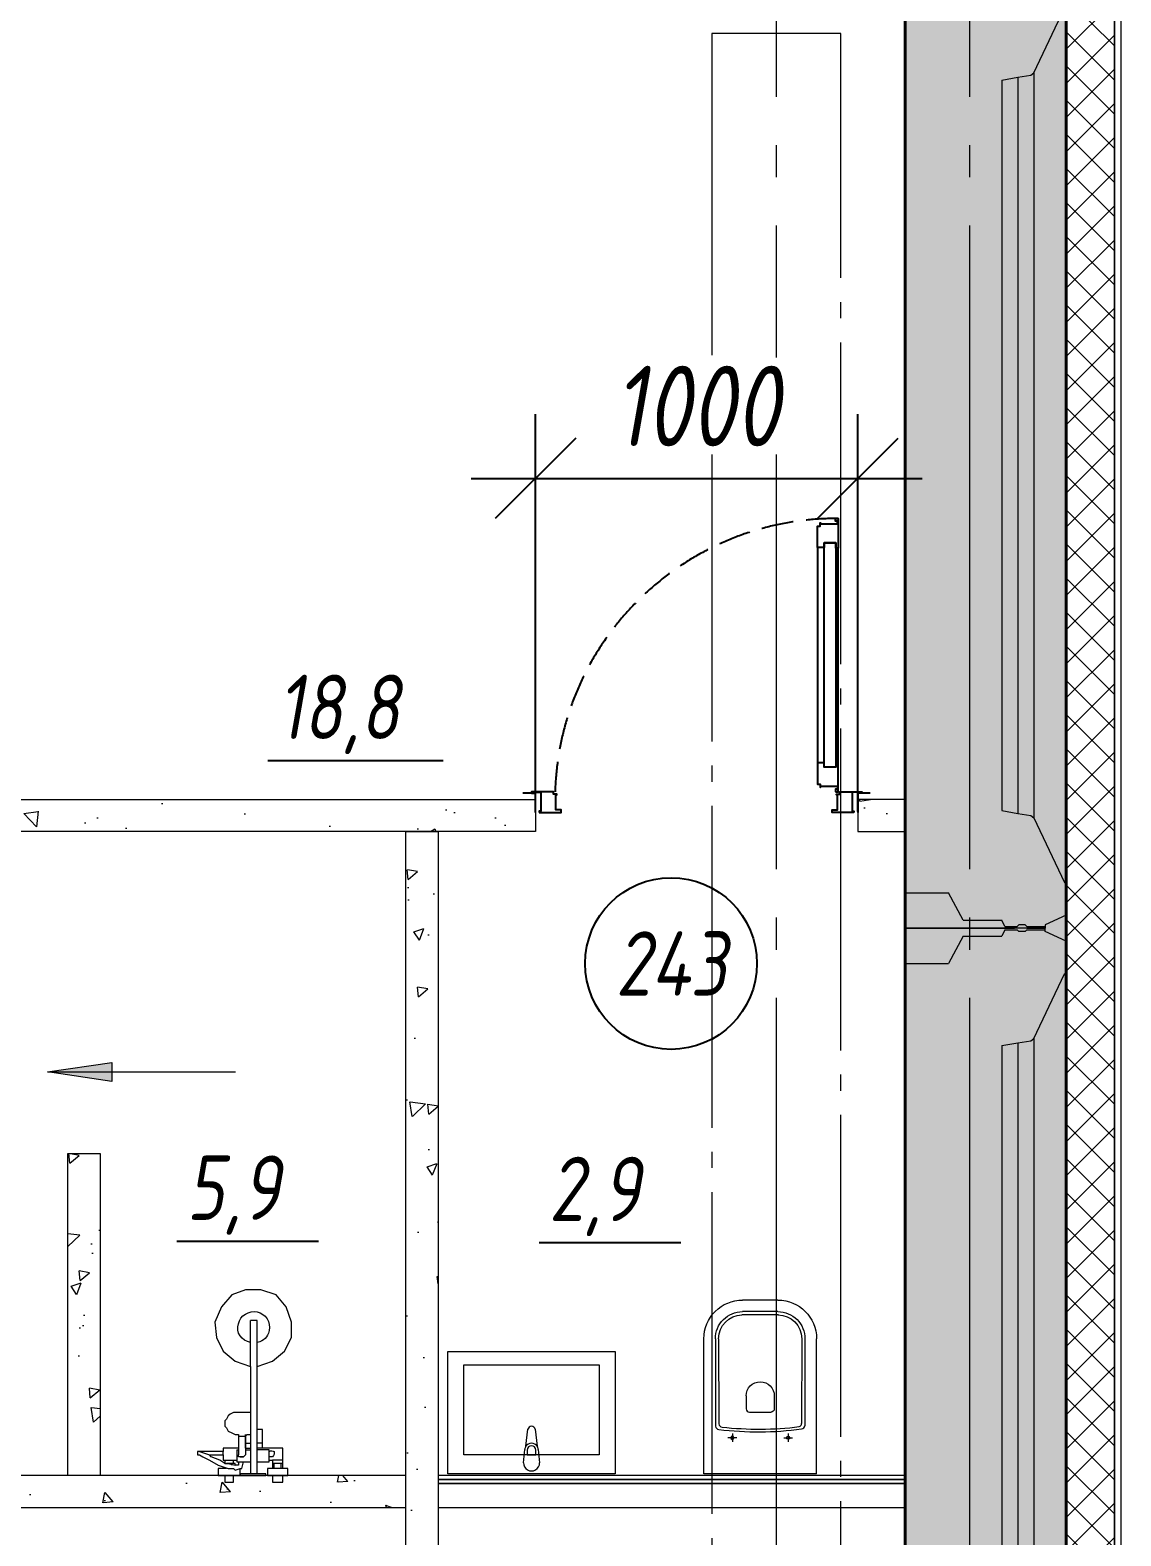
# Model space of a CAD drawing. Header units: millimetres. Extents: x -85420 to 1195317, y -69347 to 470418.
# Drawn here: x 487629 to 491016, y 65888 to 70566 of the extents above; entities that cross this region are included whole.
import ezdxf
from ezdxf.enums import TextEntityAlignment as Align

# ---------------------------------------------------------------- set-up
doc = ezdxf.new("R2010")
doc.units = ezdxf.units.MM
for name, pattern in [('GOST2.303 6', [12, 8, -1.5, 1, -1.5]), ('ГОСТ 2.303 4', [7, 5, -2, 0]), ('ГОСТ 2.303 5', [24, 20, -1.5, 1, -1.5]), ('ГОСТ 2.303 6', [12, 8, -1.5, 1, -1.5]), ('осевая', [50.800000000000004, 31.75, -6.35, 6.35, -6.35])]:
    doc.linetypes.add(name, pattern=pattern)
for name, color, linetype, lineweight in [('!М_Перегородки_пеноблок', 7, 'Continuous', 20), ('!ФС_Ригели_балки', 251, 'ГОСТ 2.303 6', 15), ('+АР_Осевые линии', 252, 'GOST2.303 6', 9), ('+АР_Сантехника', 130, 'Continuous', 9), ('АР_Трап', 252, 'Continuous', 0), ('АР_штриховка несущих стен', 250, 'Continuous', 0), ('СПДС_+АР_Стены', 250, 'Continuous', 20), ('СПДС_РАЗМЕРЫ', 252, 'Continuous', 0), ('стены', 7, 'Continuous', 40), ('ТОНКАЯ', 253, 'Continuous', 0), ('ЭКСПЛИКАЦИЯ', 7, 'Continuous', 5)]:
    doc.layers.add(name, color=color, linetype=linetype, lineweight=lineweight)
doc.layers.add('ОСИ', color=7, linetype='осевая', lineweight=13, true_color=0x999999)
doc.styles.add('ГОСТ 2.304', font='CS_Gost2304.shx', dxfattribs={"oblique": 10})
doc.linetypes.add('Ground1', pattern='A,12,[130,ltypeshp.shx,S=3,R=-150,X=0,Y=-2.598],3,[130,ltypeshp.shx,S=3,R=-150,X=0,Y=-2.598],3,[130,ltypeshp.shx,S=3,R=-150,X=0,Y=-2.598],0', length=18)
doc.dimstyles.new('СПДС', dxfattribs={"dimscale": 100, "dimtxt": 2.5, "dimasz": 2.5, "dimexe": 2, "dimexo": 0.625, "dimgap": 1, "dimtad": 1, "dimdec": 0, "dimrnd": 5, "dimtxsty": 'ГОСТ 2.304', "dimblk": 'OBLIQUE', "dimblk1": 'OBLIQUE', "dimblk2": 'OBLIQUE', "dimcen": 2.5, "dimdle": 2, "dimadec": 0, "dimazin": 2, "dimtfac": 0.75, "dimtdec": 4, "dimtmove": 1, "dimatfit": 3, "dimfxl": 1, "dimtfill": 1, "dimtolj": 1, "dimarcsym": 1})
pattern_1 = [(49.99999999999999, (1.00000000000006, 5.946736380903647e-14), (364.369337992008, -31.87817107780618), [38.1, -419.1]), (355, (1.00000000000006, 5.946736380903647e-14), (-70.48684284993867, 382.1136904780703), [30.48, -335.28116834]), (100.4514446999999, (31.36401400000006, -2.656506999999941), (293.8824941807065, 350.2355038243902), [32.38001759999999, -356.1804891999999]), (46.18419999999995, (1.000000000000062, 101.6000000000001), (542.1580817842598, -84.08465586545431), [57.14999999999998, -628.6499999999997]), (96.63555760999995, (46.17980000000006, 94.59300000000007), (474.8082681030061, 494.852249195443), [48.57004627999999, -534.2712163199999]), (351.18415117, (1.000000000000062, 101.6000000000001), (474.8082681299541, 494.8522491710652), [45.71993414, -502.91946384]), (20.99999999999998, (51.80000000000005, 76.20000000000007), (303.228782538265, -204.5303963741752), [38.09999999999999, -419.1]), (326, (51.80000000000005, 76.20000000000007), (123.6040566952942, 368.3759322446385), [30.47999999999999, -335.2799999999999]), (71.45144499999996, (77.06906520000005, 59.15580020000006), (426.8328385574323, 163.8455377718105), [32.38001759999998, -356.1798751999998]), (37.49999999999999, (1.00000000000006, 5.946736380903647e-14), (6.177206501183637, 169.1100777463062), [0, -331.216, 0, -340.36, 0, -336.55]), (7.499999999999953, (1.00000000000006, 5.946736380903647e-14), (133.6393250206115, 200.361149636239), [0, -194.056, 0, -323.5959999999999, 0, -128.27]), (327.5, (-112.2839999999999, 6.205984038363095e-14), (271.1811903337428, -11.45748798534689), [0, -127, 0, -396.24, 0, -525.7799999999999]), (317.5, (-163.0839999999999, 6.322238593277649e-14), (296.2583627720361, 50.85298206666605), [0, -165.1, 0, -263.1439999999999, 0, -373.3799999999999])]

# ---------------------------------------------------------------- blocks, each defined once
blk = doc.blocks.new('_Oblique')
at = {"color": 0, "linetype": 'ByBlock', "lineweight": -2}
blk.add_line((-0.5, -0.5), (0.5, 0.5), dxfattribs=at)
blk = doc.blocks.new('*D293')
at = {"layer": 'Defpoints', "color": 0, "ltscale": 100, "transparency": 16777216}
for p in [(490199.4550276359, 69173.61661798274), (489198.4275489638, 68076.18820677488), (490199.4550276359, 68076.18820677488)]:
    blk.add_point(p, dxfattribs=at)
at = {"layer": 'СПДС_РАЗМЕРЫ', "color": 0, "lineweight": -2, "ltscale": 100, "transparency": 16777216}
for p, q in [((489198.4275489638, 68138.68820677488), (489198.4275489638, 69373.61661798274)), ((490199.4550276359, 68138.68820677488), (490199.4550276359, 69373.61661798274)), ((488998.4275489638, 69173.61661798274), (490399.4550276359, 69173.61661798274))]:
    blk.add_line(p, q, dxfattribs=at)
at = {"layer": 'СПДС_РАЗМЕРЫ', "color": 0, "lineweight": -2, "ltscale": 100, "transparency": 16777216, "xscale": 250, "yscale": 250, "zscale": 250, "rotation": 180}
blk.add_blockref('_Oblique', (489198.4275489638, 69173.61661798274), dxfattribs=at)
at = {"layer": 'СПДС_РАЗМЕРЫ', "color": 0, "lineweight": -2, "ltscale": 100, "transparency": 16777216, "xscale": 250, "yscale": 250, "zscale": 250}
blk.add_blockref('_Oblique', (490199.4550276359, 69173.61661798274), dxfattribs=at)
at = {"layer": 'СПДС_РАЗМЕРЫ', "color": 0, "ltscale": 100, "transparency": 16777216, "insert": (489698.9412882999, 69398.61661804524), "char_height": 250, "attachment_point": 5, "style": 'ГОСТ 2.304', "bg_fill": 3, "box_fill_scale": 1.1, "bg_fill_color": 256, "bg_fill_true_color": 13158600, "bg_fill_transparency": 0}
blk.add_mtext('\\A1;1000', dxfattribs=at)
blk = doc.blocks.new('*U276')
h = blk.add_hatch(color=256)
h.dxf.hatch_style = 1
h.paths.add_polyline_path([(-29.51197054858016, -384.1461214440787), (29.5119705484248, -384.1461214440787), (-1.073059016791248e-13, -584.1461214440787)])
blk.add_line((-1.073059016791248e-13, -584.1461214440787), (0, 0))
blk.add_lwpolyline([(29.5119705484248, -384.1461214440787), (-29.51197054858016, -384.1461214440787), (-1.073059016791248e-13, -584.1461214440787), (29.5119705484248, -384.1461214440787)])
blk = doc.blocks.new('*U116')
at = {"lineweight": 15}
h = blk.add_hatch(dxfattribs=at)
h.set_pattern_fill('AR-CONC', color=256, scale=2, angle=90)
h.set_pattern_definition([(140, (5.641316873592405e-14, 1.00000000000006), (31.87817107780502, 364.369337992008), [38.1, -419.1]), (85, (5.641316873592405e-14, 1.00000000000006), (-382.1136904780703, -70.48684284993975), [30.48, -335.28116834]), (190.4514446999999, (2.65650699999996, 31.36401400000006), (-350.2355038243916, 293.8824941807051), [32.3800175999999, -356.1804891999992]), (136.1842, (-101.5999999999999, 0.9999999999997469), (84.08465586545252, 542.1580817842598), [57.14999999999989, -628.6499999999983]), (186.6355576099999, (-94.59299999999998, 46.17979999999971), (-494.8522491954444, 474.8082681030047), [48.57004627999999, -534.2712163199999]), (81.18415116999998, (-101.5999999999999, 0.9999999999997469), (-494.8522491710667, 474.8082681299527), [45.71993414, -502.91946384]), (111, (-76.19999999999997, 51.79999999999987), (204.5303963741745, 303.2287825382651), [38.09999999999999, -419.0999999999999]), (55.99999999999998, (-76.19999999999997, 51.79999999999987), (-368.3759322446385, 123.6040566952931), [30.47999999999999, -335.2799999999999]), (161.451445, (-59.15580020000012, 77.0690651999997), (-163.8455377718119, 426.8328385574323), [32.38001759999989, -356.1798751999991]), (127.5, (5.641316873592405e-14, 1.00000000000006), (-169.1100777463062, 6.177206501183119), [0, -331.2159999999993, 0, -340.3599999999993, 0, -336.5499999999993]), (97.49999999999994, (5.641316873592405e-14, 1.00000000000006), (-200.3611496362397, 133.6393250206108), [0, -194.056, 0, -323.5959999999999, 0, -128.27]), (57.49999999999999, (4.049970799729874e-13, -112.2839999999999), (11.45748798534604, 271.1811903337428), [0, -127, 0, -396.24, 0, -525.7799999999999]), (47.5, (5.613127352362444e-13, -163.0839999999999), (-50.85298206666695, 296.2583627720361), [0, -165.0999999999996, 0, -263.1439999999993, 0, -373.3799999999993])])
edge = h.paths.add_edge_path()
edge.add_line((-2.832123424667543e-12, 1000), (-100.0000000000029, 1000))
edge.add_line((7.573064690121713e-29, 5.950795411990839e-14), (-2.832150468187401e-12, 1000))
edge.add_line((-100, -2.237247982547992e-13), (-1.4210854715202e-14, 5.949024856394082e-14))
edge.add_line((-100.0000000000029, 1000), (-100, -2.273736754432321e-13))
at = {"linetype": 'ByBlock', "ltscale": 100, "transparency": 33554687}
blk.add_lwpolyline([(7.573064690121727e-29, 5.949024856394088e-14), (-2.832150468187402e-12, 1000), (-100.0000000000029, 1000), (-100, -2.237247982547992e-13)], close=True, dxfattribs=at)
blk = doc.blocks.new('*U102')
at = {"lineweight": 15}
h = blk.add_hatch(dxfattribs=at)
h.set_pattern_fill('AR-CONC', color=256, scale=2, angle=90)
h.set_pattern_definition([(140, (5.910739169404823e-14, 1.00000000000006), (31.87817107780603, 364.369337992008), [38.1, -419.1]), (85, (5.910739169404823e-14, 1.00000000000006), (-382.1136904780703, -70.48684284993881), [30.48, -335.28116834]), (190.4514446999999, (2.656507000000047, 31.36401400000006), (-350.2355038243904, 293.8824941807064), [32.38001759999998, -356.1804891999998]), (136.1842, (-101.5999999999999, 1.00000000000002), (84.08465586545408, 542.1580817842598), [57.14999999999997, -628.6499999999995]), (186.6355576099999, (-94.59299999999998, 46.17980000000002), (-494.8522491954432, 474.8082681030059), [48.57004627999999, -534.2712163199999]), (81.18415116999998, (-101.5999999999999, 1.00000000000002), (-494.8522491710654, 474.8082681299539), [45.71993414, -502.91946384]), (111, (-76.19999999999997, 51.80000000000003), (204.5303963741751, 303.2287825382651), [38.09999999999999, -419.0999999999999]), (55.99999999999998, (-76.19999999999997, 51.80000000000003), (-368.3759322446385, 123.604056695294), [30.47999999999999, -335.2799999999999]), (161.451445, (-59.15580019999997, 77.06906520000001), (-163.8455377718106, 426.8328385574323), [32.38001759999997, -356.1798751999997]), (127.5, (5.910739169404823e-14, 1.00000000000006), (-169.1100777463062, 6.177206501183568), [0, -331.2159999999999, 0, -340.3599999999999, 0, -336.5499999999999]), (97.49999999999994, (5.910739169404823e-14, 1.00000000000006), (-200.3611496362391, 133.6393250206114), [0, -194.056, 0, -323.5959999999999, 0, -128.27]), (57.49999999999999, (1.024789493429723e-13, -112.2839999999999), (11.45748798534678, 271.1811903337428), [0, -127, 0, -396.24, 0, -525.7799999999999]), (47.5, (1.219280783335212e-13, -163.0839999999999), (-50.85298206666617, 296.2583627720361), [0, -165.0999999999999, 0, -263.1439999999999, 0, -373.3799999999999])])
edge = h.paths.add_edge_path()
edge.add_line((7.587855832094607e-29, 5.906386491005833e-14), (-3.172332578963778e-13, 2299.999889441649))
edge.add_line((-100, 4.569749755761847e-14), (-1.4210854715202e-14, 5.949024856394088e-14))
edge.add_line((-100.0000000000003, 2299.999889441649), (-100, 4.547473508864641e-13))
edge.add_line((-3.172462292866385e-13, 2299.999889441649), (-100.0000000000003, 2299.999889441649))
at = {"linetype": 'ByBlock', "ltscale": 100, "transparency": 33554687}
blk.add_lwpolyline([(7.573064690121714e-29, 5.949024856394088e-14), (-3.172332578963778e-13, 2299.999889441649), (-100.0000000000003, 2299.999889441649), (-100, 4.569749755761847e-14)], close=True, dxfattribs=at)
blk = doc.blocks.new('*U284')
at = {"lineweight": 15}
h = blk.add_hatch(dxfattribs=at)
h.set_pattern_fill('AR-CONC', color=256, scale=2, angle=180.0000000000001)
h.set_pattern_definition([(230.0000000000001, (-0.9999999999999405, 5.403191042170605e-14), (-364.369337992008, 31.87817107780416), [38.09999999999999, -419.0999999999999]), (175.0000000000001, (-0.9999999999999405, 5.403191042170605e-14), (70.48684284994067, -382.1136904780699), [30.47999999999996, -335.2811683399994]), (280.4514447, (-31.36401399999994, 2.656506999999886), (-293.8824941807046, -350.2355038243922), [32.38001759999989, -356.1804891999991]), (226.1842000000001, (-0.9999999999993863, -101.5999999999999), (-542.1580817842598, 84.08465586545123), [57.14999999999998, -628.6499999999996]), (276.6355576100001, (-46.17979999999936, -94.59300000000013), (-474.8082681030034, -494.8522491954457), [48.57004627999996, -534.2712163199993]), (171.1841511700001, (-0.9999999999993863, -101.5999999999999), (-474.8082681299514, -494.8522491710679), [45.71993413999995, -502.9194638399996]), (201.0000000000001, (-51.79999999999956, -76.20000000000013), (-303.2287825382657, 204.5303963741737), [38.09999999999998, -419.0999999999999]), (146.0000000000001, (-51.79999999999956, -76.20000000000013), (-123.6040566952922, -368.3759322446389), [30.47999999999999, -335.2799999999999]), (251.4514450000001, (-77.06906519999953, -59.15580020000031), (-426.8328385574316, -163.845537771813), [32.38001759999994, -356.1798751999995]), (217.5000000000001, (-0.9999999999999405, 5.403191042170605e-14), (-6.177206501182714, -169.1100777463062), [0, -331.216, 0, -340.36, 0, -336.55]), (187.5000000000001, (-0.9999999999999405, 5.403191042170605e-14), (-133.6393250206103, -200.36114963624), [0, -194.0559999999999, 0, -323.5959999999999, 0, -128.27]), (147.5000000000001, (112.284, 6.723742885266381e-13), (-271.1811903337428, 11.4574879853454), [0, -127, 0, -396.24, 0, -525.7799999999999]), (137.5000000000001, (163.0840000000001, 9.496578661521688e-13), (-296.2583627720358, -50.85298206666768), [0, -165.0999999999996, 0, -263.1439999999992, 0, -373.3799999999992])])
edge = h.paths.add_edge_path()
edge.add_line((-1969.999999999996, -1.027039564505117e-11), (-1969.999999999996, -100.0000000000102))
edge.add_line((5.950795411990839e-14, -2.524354896707238e-29), (-1969.999999999996, -1.027041530133858e-11))
edge.add_line((5.808311268044785e-13, -100), (5.949024856394087e-14, 0))
edge.add_line((-1969.999999999996, -100.0000000000102), (6.821210263296962e-13, -100))
at = {"linetype": 'ByBlock', "ltscale": 100, "transparency": 33554687}
blk.add_lwpolyline([(5.949024856394086e-14, -2.524354896707229e-29), (-1969.999999999996, -1.027041530133858e-11), (-1969.999999999996, -100.0000000000102), (5.808311268044785e-13, -100)], close=True, dxfattribs=at)
blk = doc.blocks.new('*U115')
at = {"lineweight": 15}
h = blk.add_hatch(dxfattribs=at)
h.set_pattern_fill('AR-CONC', color=256, scale=2, angle=360)
h.set_pattern_definition(pattern_1)
h.paths.add_polyline_path([(146.9175640430767, 5.610789610699385e-14), (146.9175640430767, -99.99999999999994), (5.720177307349697e-14, -99.99999999999994), (5.950795411990839e-14, 5.94902485639409e-14)])
at = {"linetype": 'ByBlock', "ltscale": 100, "transparency": 33554687}
blk.add_lwpolyline([(5.94902485639409e-14, 5.94902485639409e-14), (146.9175640430767, 5.612807611965802e-14), (146.9175640430767, -99.99999999999994), (5.720177307349697e-14, -99.99999999999994)], close=True, dxfattribs=at)
blk = doc.blocks.new('*U114')
at = {"lineweight": 15}
h = blk.add_hatch(dxfattribs=at)
h.set_pattern_fill('AR-CONC', color=256, scale=2, angle=360)
h.set_pattern_definition(pattern_1)
h.paths.add_polyline_path([(5.720177307349697e-14, -99.99999999999994), (5.995204332975845e-14, 5.94902485639409e-14), (3050.02184642764, -1.029731855339833e-14), (3050.02184642764, -100)])
at = {"linetype": 'ByBlock', "ltscale": 100, "transparency": 33554687}
blk.add_lwpolyline([(5.94902485639409e-14, 5.94902485639409e-14), (3050.02184642764, -1.030875384474092e-14), (3050.02184642764, -100), (5.720177307349697e-14, -99.99999999999994)], close=True, dxfattribs=at)
blk = doc.blocks.new('Из_буфера27431')
at = {"linetype": 'Continuous', "lineweight": 5}
for p, q in [((-138.5230999123305, 11.10000000003492), (-85.589361873921, 17.72976797921001)), ((-138.5230999123305, 11.10000000003492), (-85.589361873921, 17.72976797918091)), ((-76.07591019070242, 21.00000000005821), (-34.12309991230723, 25.00000000001455)), ((-76.07591019070242, 21.00000000005821), (-34.12309991230723, 25)), ((-59.0335087798303, 13.59999999997672), (-73.9041058504954, 13.59999999997672)), ((-59.0335087798303, 13.59999999997672), (-73.9041058504954, 13.59999999997672)), ((-59.0335087798303, -13.60000000000582), (-59.0335087798303, 13.59999999997672)), ((-59.0335087798303, -13.60000000003492), (-59.0335087798303, 13.59999999997672)), ((-85.58936187368818, -17.72976797925367), (-138.5230999123305, -11.10000000000582)), ((-85.58936187368818, -17.72976797923911), (-138.5230999123305, -11.10000000003492)), ((-34.12309991230723, -25), (-76.07591019070242, -20.9999999999709)), ((-34.12309991230723, -25), (-76.07591019070242, -21)), ((-73.9041058504954, -13.60000000000582), (-59.0335087798303, -13.60000000000582)), ((-73.9041058504954, -13.60000000003492), (-59.0335087798303, -13.60000000003492))]:
    blk.add_line(p, q, dxfattribs=at)
for points in [[(0, -259.9999999999854), (-380, -259.9999999999854), (-380, 259.9999999999854), (0, 259.9999999999854)], [(-59.0335087798303, -210.0000000000291), (-339.1230999121908, -210.0000000000291), (-339.1230999121908, 209.9999999999854), (-59.0335087798303, 209.9999999999854)], [(-59.0335087798303, -210.0000000000582), (-339.1230999121908, -210.0000000000582), (-339.1230999121908, 209.9999999999418), (-59.0335087798303, 209.9999999999418)]]:
    blk.add_lwpolyline(points, close=True, dxfattribs=at)
for centre, radius, start, end in [((-137.132863225881, -1.455191522836685e-11), 11.186722399462, 97.13892477676367, 262.8610752232363), ((-137.132863225881, -4.365574568510056e-11), 11.18672239946198, 97.13892477676367, 262.8610752232363), ((-74.17599175521173, -2.91038304567337e-11), 21.08576984747249, 122.7710253813689, 237.2289746186311), ((-74.17599175521173, -4.365574568510056e-11), 21.08576984748832, 122.7710253813688, 237.2289746186311), ((-73.9041058504954, -1.455191522836685e-11), 13.60000000005357, 90, 270), ((-73.9041058504954, -4.365574568510056e-11), 13.60000000005357, 90, 270), ((-74.1759917549789, -7.275957614183426e-11), 21.08576984763396, 95.16960715544765, 122.7710253813688), ((-74.1759917549789, -1.455191522836685e-10), 21.0857698476649, 95.1696071554477, 122.7710253813688), ((-34.12309991230723, -1.455191522836685e-11), 25.00000000003411, 270, 90), ((-34.12309991230723, -4.365574568510056e-11), 25.00000000003411, 270, 90), ((-74.1759917549789, -1.455191522836685e-11), 21.08576984758897, 237.2289746186311, 264.8303928445524), ((-74.1759917549789, 0), 21.08576984765098, 237.2289746186311, 264.8303928445524)]:
    blk.add_arc(centre, radius, start, end, dxfattribs=at)
blk = doc.blocks.new('унитаз поликлиники')
for p, q in [((0, 175.0000000000002), (0, -175.0000000000002)), ((0, 175), (420, 175)), ((112.3925950961525, 73.10633269583923), (112.3925950961525, 100.1998648888257)), ((420, 138.7140846226539), (149.5783947814593, 138.7140846226539)), ((420, 129), (156.7708916987863, 128.6947987100866)), ((125.6120020395715, 86.65309879256529), (99.54435587919897, 86.65309879256529)), ((493.9712139845033, 57.06385601698344), (493.9712139845033, -57.06385601697843)), ((503.999999999694, 55.00022672359819), (504, -54.99999999976626)), ((540, 55), (540, -55)), ((191.9062512759224, -33.70112225765479), (191.9062512759224, 33.70086718935636)), ((242.4404502270149, 43.73651019929093), (201.8725803082448, 43.73651019929093)), ((242.4404502270149, -43.73676526706549), (201.8725803082448, -43.73676526706549)), ((125.5166089892259, -86.5183978031564), (99.44897864899713, -86.48967862475547)), ((112.3121347758092, -72.95707587784273), (112.282285361212, -100.0505916278053)), ((420, -139), (147.8638372268865, -138.7268586217251)), ((420, -129), (155.1814843298739, -128.6950537779776)), ((0, -175), (420, -175))]:
    blk.add_line(p, q)
for centre, radius, start, end in [((420, 55), 120, 0, 90), ((420.4860874894543, 55.20134403063184), 83.51415522076329, 359.861865640253, 90.33348740461295), ((420, 55), 74, 0, 90), ((242.4404502270149, -0.0001275341201107949), 43.73663773336648, 270, 90), ((420, -55), 120, 270, 0), ((420, -55), 84, 270, 0), ((420.0000000000005, -55.00000000000023), 73.99999999999977, 270, 358.4018165566912)]:
    blk.add_arc(centre, radius, start, end)
at = {"extrusion": (0, 0, -1)}
for centre, major_axis, ratio, start_param, end_param in [((1158.06257319661, -0.0001275341201107949), (-731.0106498963555, -726.449596775183), 0.9937751111245587, 0.6598491803284507, 0.910919136193018), ((984.1422315649793, -0.0001275341201107949), (-23.40018430090171, -941.4133244262395), 0.8972800535149483, 1.42225774313891, 1.677846830341707), ((149.5158196882217, 127.3348454206425), (-5.639474792591372, -10.54905920003566), 0.8213730805515044, 1.269211342410273, 2.570669150556824), ((154.4364780247083, 119.7958318011661), (-5.610534641830925, -7.716306582968154), 0.7980925127033731, 1.232924341648666, 2.686722882739946), ((112.3925950961525, 86.7676048639405), (3.546847614444126, 3.546847614444128), 0.9999999999995854, 5.504024733397926, 11.78721004057751), ((201.9351554014825, -33.4519114207651), (4.122340877798591, -9.490584745542167), 0.9647969637839732, 0.4292600198093375, 1.943413251271767), ((147.9264123201242, -127.4729975277733), (5.417041441869642, -10.44430136326478), 0.8364427514803542, 0.5611398427268642, 1.877576555759112), ((155.244059423228, -117.4864474327478), (5.303740529548787, -10.40618587121702), 0.8429843284803838, 0.5499024529424461, 1.881899719380306)]:
    blk.add_ellipse(centre, major_axis=major_axis, ratio=ratio, start_param=start_param, end_param=end_param, dxfattribs=at)
for centre, major_axis, ratio, start_param, end_param in [((201.9351554014825, 33.45165635299054), (4.122340877798588, 9.490584745542174), 0.9647969637839732, 0.4292600198093375, 1.943413251271767), ((112.2970839152217, -86.61833975484478), (3.542937838331404, -3.550753085458856), 0.9999999999995854, 5.504024733397926, 11.78721004057751)]:
    blk.add_ellipse(centre, major_axis=major_axis, ratio=ratio, start_param=start_param, end_param=end_param)
blk = doc.blocks.new('Из_буфера15266')
at = {"lineweight": 0, "ltscale": 100, "transparency": 33554687}
for points in [[(-13.22862837044522, -338.6636522086337), (-60.85169050516561, -354.5380062535405), (-97.89723290363327, -386.2867143424228), (-119.0630382965319, -428.6237080898136), (-119.0630382965319, -476.2467702236027), (-103.1886842516251, -523.8752153189853), (-71.43459320114926, -560.9153747567907), (-23.81153106642887, -576.7897288007662), (23.81153106642887, -576.7897288007662), (66.14852481381968, -560.9153747567907), (97.89723290270194, -523.8752153189853), (119.0630382965319, -476.2467702236027), (113.7715869485401, -428.6237080898136), (92.60578155471012, -386.2867143424228), (55.56562211783603, -354.5380062535405), (7.937177021522075, -338.6636522086337), (7.937177021522075, -195.789082845673), (23.81153106642887, -195.789082845673), (34.39443376241252, -195.789082845673), (50.26878780825064, -195.789082845673), (60.85707346582785, -195.789082845673), (71.4399761618115, -190.4976314976811), (76.73142750980332, -185.2061801496893), (82.02287885872647, -174.6232774537057), (87.3143302067183, -169.3318261047825), (87.3143302067183, -158.7489234078676), (87.3143302067183, -153.4574720598757), (82.02287885872647, -148.1660207118839), (82.02287885872647, -148.1660207118839), (76.73142750980332, -137.5831180149689), (76.73142750980332, -137.5831180149689), (66.14852481381968, -132.2916666669771), (55.56562211783603, -127.0002153189853), (50.26878780825064, -127.0002153189853), (44.97733646025881, -127.0002153189853), (44.97733646025881, -105.834409927018), (44.97733646025881, -84.66322157159448), (92.60578155471012, -84.66322157159448), (92.60578155471012, -74.08031887561083), (166.6861004293896, -74.08031887561083), (171.9775517773814, -74.08031887561083), (171.9775517773814, -68.78886752668768), (171.9775517773814, -63.49741617869586), (166.6861004293896, -63.49741617869586), (156.103197733406, -58.20596483070403), (134.9373923405074, -47.62306213472039), (108.4801355996169, -31.74870808981359), (92.60578155471012, -26.45725674182177), (92.60578155471012, -21.16580539289862), (108.4801355996169, -21.16580539289862), (108.4801355996169, 0), (39.68588511133566, 0), (39.68588511133566, -21.16580539289862), (39.68588511133566, -21.16580539289862), (39.68588511133566, -21.16580539289862), (34.39443376241252, -21.16580539289862), (34.39443376241252, -21.16580539289862), (29.10298241442069, -42.33161078672856), (7.937177021522075, -42.33161078672856), (7.937177021522075, -5.291451348923147), (39.68588511133566, -5.291451348923147), (39.68588511133566, 0), (-39.68588511133566, 0), (-39.68588511133566, -5.291451348923147), (-13.22862837044522, -5.291451348923147), (-13.22862837044522, -42.33161078672856), (-50.26878780825064, -42.33161078672856), (-50.26878780825064, -47.62306213472039), (-60.85169050516561, -47.62306213472039), (-60.85169050516561, -37.04015943873674), (-60.85169050516561, -37.04015943873674), (-60.85169050516561, -21.16580539289862), (-44.97733646025881, -21.16580539289862), (-44.97733646025881, 0), (-108.4801355996169, 0), (-108.4801355996169, -21.16580539289862), (-92.60578155471012, -21.16580539289862), (-92.60578155471012, -37.04015943873674), (-92.60578155471012, -37.04015943873674), (-92.60578155471012, -47.62306213472039), (-92.60578155471012, -47.62306213472039), (-92.60578155471012, -84.66322157159448), (-29.10298241535202, -84.66322157159448)], [(-92.60578155471012, -21.16580539289862), (-60.85707346675918, -21.16580539289862)], [(-92.60578155471012, -37.04015943873674), (-60.85707346675918, -37.04015943873674)], [(-87.3143302067183, -21.16580539289862), (-87.3143302067183, -37.04015943873674)], [(-66.148524814751, -21.16580539289862), (-66.148524814751, -37.04015943873674)], [(-13.22862837044522, -5.291451348923147), (7.937177021522075, -5.291451348923147)], [(-13.22862837044522, -42.33161078672856), (-13.22862837044522, -142.8745693638921)], [(7.931794060859829, -195.789082845673), (7.931794060859829, -42.33161078672856)], [(44.97733646025881, -42.33161078672856), (29.10298241442069, -42.33161078672856)], [(55.56023915624246, -15.8743540449068), (39.68588511133566, -21.16580539289862)], [(55.56023915624246, -15.8743540449068), (55.56023915624246, -15.8743540449068)], [(60.85169050423428, -21.16580539289862), (55.56023915624246, -15.8743540449068)], [(55.56023915624246, -31.74870808981359), (55.56023915624246, -31.74870808981359)], [(76.72604454914108, -37.04015943873674), (55.56023915624246, -31.74870808981359)], [(92.60039859311655, -26.45725674182177), (76.72604454914108, -21.16580539289862), (60.85169050423428, -21.16580539289862)], [(60.85169050423428, -37.04015943873674), (66.14314185222611, -37.04015943873674), (82.0174958971329, -37.04015943873674), (82.0174958971329, -37.04015943873674)], [(66.14314185222611, -31.74870808981359), (66.14314185222611, -37.04015943873674)], [(87.30894724512473, -37.04015943873674), (76.72604454914108, -37.04015943873674)], [(82.0174958971329, -21.16580539289862), (92.60039859311655, -21.16580539289862)], [(-92.60578155471012, -47.62306213472039), (-60.85707346675918, -47.62306213472039)], [(-50.2741707698442, -47.62306213472039), (-50.2741707698442, -79.37177022360265)], [(-50.2741707698442, -79.37177022360265), (-13.23401133203879, -79.37177022360265)], [(-29.10836537694559, -84.66322157159448), (-29.10836537694559, -142.8745693638921), (-23.81691402802244, -142.8745693638921), (-23.81691402802244, -142.8745693638921), (-23.81691402802244, -142.8745693638921), (-18.52546268003061, -142.8745693638921), (-13.23401133203879, -142.8745693638921), (-13.23401133203879, -142.8745693638921), (-13.23401133203879, -338.6636522086337)], [(-29.10836537694559, -84.66322157159448), (-13.23401133203879, -84.66322157159448)], [(23.8061481048353, -79.37177022360265), (7.931794060859829, -79.37177022360265)], [(23.8061481048353, -84.66322157159448), (7.931794060859829, -84.66322157159448)], [(23.8061481048353, -63.49741617869586), (23.8061481048353, -63.49741617869586), (23.8061481048353, -63.49741617869586), (29.09759945282713, -58.20596483070403), (29.09759945282713, -58.20596483070403), (29.09759945282713, -58.20596483070403), (29.09759945282713, -58.20596483070403), (34.38905080081895, -58.20596483070403), (39.68050214881077, -58.20596483070403), (39.68050214881077, -58.20596483070403), (39.68050214881077, -58.20596483070403), (39.68050214881077, -58.20596483070403), (44.97195349773392, -58.20596483070403), (44.97195349773392, -63.49741617869586), (44.97195349773392, -63.49741617869586)], [(23.8061481048353, -105.834409927018), (23.8061481048353, -63.49741617869586)], [(23.8061481048353, -84.66322157159448), (23.8061481048353, -127.0002153189853)], [(34.39443376241252, -58.20596483070403), (29.10298241442069, -58.20596483070403)], [(34.39443376241252, -58.20596483070403), (34.39443376241252, -58.20596483070403)], [(39.68588511133566, -58.20596483070403), (34.39443376241252, -58.20596483070403)], [(39.68588511133566, -58.20596483070403), (39.68588511133566, -58.20596483070403)], [(50.26340484665707, -79.37177022360265), (44.97195349773392, -79.37177022360265)], [(44.97733646025881, -63.49741617869586), (44.97733646025881, -63.49741617869586)], [(44.97733646025881, -84.66322157159448), (44.97733646025881, -63.49741617869586)], [(50.26340484665707, -47.62306213472039), (50.26340484665707, -47.62306213472039)], [(50.26340484665707, -52.91451348271221), (50.26340484665707, -47.62306213472039)], [(50.26340484665707, -79.37177022360265), (50.26340484665707, -47.62306213472039)], [(50.26340484665707, -58.20596483070403), (50.26340484665707, -52.91451348271221)], [(87.30894724512473, -47.62306213472039), (60.85169050423428, -47.62306213472039)], [(92.60039859311655, -63.49741617869586), (92.60039859311655, -74.08031887561083)], [(166.6861004293896, -74.08031887561083), (150.8117463854142, -68.78886752668768), (134.9373923405074, -63.49741617869586)], [(166.6861004293896, -74.08031887561083), (166.6861004293896, -74.08031887561083)], [(-29.10836537694559, -100.5375756165013), (-13.23401133203879, -100.5375756165013)], [(23.8061481048353, -100.5375756165013), (7.931794060859829, -100.5375756165013)], [(13.22862837044522, -127.0002153189853), (7.937177021522075, -127.0002153189853)], [(18.52007971843705, -127.0002153189853), (13.22862837044522, -127.0002153189853)], [(23.8061481048353, -121.7033810093999), (18.51469675684348, -127.0002153189853)], [(23.8061481048353, -127.0002153189853), (23.8061481048353, -105.834409927018)], [(44.97733646025881, -121.7033810093999), (34.39443376241252, -121.7033810093999), (23.81153106642887, -121.7033810093999)], [(44.97733646025881, -127.0002153189853), (44.97733646025881, -121.7087639709935)], [(-13.22862837044522, -338.6636522086337), (-13.22862837044522, -481.5382215725258)], [(7.931794060859829, -338.6636522086337), (7.931794060859829, -481.5382215725258)], [(-13.22862837044522, -481.5382215725258), (7.937177021522075, -481.5382215725258)]]:
    blk.add_lwpolyline(points, dxfattribs=at)
for points in [[(-92.60578155471012, 0), (-60.85707346675918, 0), (-60.85707346675918, 21.17118835356086), (-92.60578155471012, 21.17118835356086)], [(60.85169050423428, 0), (87.30894724512473, 0), (87.30894724512473, 21.17118835356086), (60.85169050423428, 21.17118835356086)], [(39.68588511133566, -21.16580539289862), (39.68588511133566, -21.16580539289862)], [(50.26340484665707, -42.33161078672856), (44.97195349773392, -42.33161078672856), (44.97195349773392, -31.74870808981359), (55.55485619464889, -31.74870808981359), (55.55485619464889, -31.74870808981359), (55.55485619464889, -37.04015943873674), (60.84630754264072, -37.04015943873674), (60.84630754264072, -47.62306213472039), (50.26340484665707, -47.62306213472039)], [(87.30894724512473, -47.62306213472039), (87.30894724512473, -37.04015943873674), (103.1833012891002, -47.62306213472039), (129.640558030922, -58.20596483070403), (134.9320093789138, -63.49741617869586), (92.60039859311655, -63.49741617869586), (92.60039859311655, -47.62306213472039)]]:
    blk.add_lwpolyline(points, close=True, dxfattribs=at)
for points, knots in [([(-50.2741707698442, -74.08031887561083), (-55.56562211783603, -79.37177022360265), (-60.85707346675918, -74.08031887561083), (-66.148524814751, -74.08031887561083), (-66.148524814751, -68.78886752668768), (-66.148524814751, -63.49741617869586), (-60.85707346675918, -58.20596483070403), (-55.56562211783603, -58.20596483070403), (-55.56562211783603, -58.20596483070403), (-50.2741707698442, -58.20596483070403)], [0, 0, 0, 0, 1, 1, 1, 2, 2, 2, 3, 3, 3, 3]), ([(7.931794060859829, -412.7493540449068), (34.38905080081895, -418.0408053938299), (55.55485619464889, -444.4980621337891), (44.97195349773392, -470.9553188756108), (39.68050214881077, -497.4125756165013), (13.22324540885165, -513.2923126220703), (-13.23401133203879, -507.9954783124849), (-39.69126807386056, -502.7094099260867), (-55.56562211783603, -476.2467702236027), (-50.2741707698442, -449.7895134827122), (-44.98271942185238, -428.6237080898136), (-34.39981672586873, -418.0408053938299), (-13.23401133203879, -412.7493540449068)], [0, 0, 0, 0, 1, 1, 1, 2, 2, 2, 3, 3, 3, 4, 4, 4, 4])]:
    blk.add_open_spline(points, degree=3, knots=knots, dxfattribs=at)
blk = doc.blocks.new('*U51')
at = {"linetype": 'ГОСТ 2.303 5', "ltscale": 50}
blk.add_lwpolyline([(5560, 400), (0, 400), (0, 0), (5560, 1.818989403545856e-12)], close=True, dxfattribs=at)
blk = doc.blocks.new('Из_буфера30619')
at = {"rotation": 270}
blk.add_blockref('*U51', (47580.00000000605, -19.9999999939464), dxfattribs=at)
blk = doc.blocks.new('обследование 2 этаж 1245')
at = {"layer": 'ТОНКАЯ', "ltscale": 100}
for p, q in [((49160, -1020), (49160, -870)), ((49560, -1103), (49655, -902)), ((49660, -900), (49660, -3620)), ((49160, -1020), (49160, -3500)), ((49460, -1125), (49510, -1116.666666666744)), ((49510, -1116.666666666744), (49550, -1110)), ((49510, -1116.666666666511), (49510, -3403.333333333256)), ((49550, -1110), (49560, -1103)), ((49560, -1103), (49560, -3417)), ((49460, -1125), (49460, -3395)), ((49460, -3395), (49510, -3403.333333333489)), ((49510, -3403.333333333489), (49550, -3410)), ((49550, -3410), (49560, -3417)), ((49560, -3417), (49655, -3618)), ((49160, -3500), (49160, -3650)), ((49655, -3618), (49660, -3620)), ((49660, -3720), (49660, -3620)), ((49160, -3650), (49295, -3650)), ((49160, -3760), (49160, -3650)), ((49340, -3735), (49295, -3650)), ((49340, -3735), (49460, -3735)), ((49470, -3755), (49460, -3735)), ((49660, -3720), (49595, -3750)), ((49595, -3760), (49160, -3760)), ((49160, -3760), (49160, -3870)), ((49160, -3760), (49500, -3760)), ((49595, -3760), (49160, -3760)), ((49340, -3785), (49295, -3870)), ((49340, -3785), (49460, -3785)), ((49470, -3765), (49460, -3785)), ((49470, -3755), (49508, -3755)), ((49470, -3765), (49508, -3765)), ((49513, -3750), (49508, -3755)), ((49513, -3770), (49508, -3765)), ((49533, -3750), (49513, -3750)), ((49533, -3770), (49513, -3770)), ((49538, -3755), (49533, -3750)), ((49538, -3765), (49533, -3770)), ((49538, -3755), (49595, -3755)), ((49538, -3760), (49595, -3760)), ((49538, -3760), (49595, -3760)), ((49538, -3765), (49595, -3765)), ((49595, -3750), (49595, -3755)), ((49595, -3755), (49595, -3760)), ((49595, -3765), (49595, -3760)), ((49595, -3770), (49595, -3765)), ((49660, -3800), (49595, -3770)), ((49660, -3800), (49660, -3900)), ((49160, -4020), (49160, -3870)), ((49160, -3870), (49295, -3870)), ((49560, -4103), (49655, -3902)), ((49655, -3902), (49660, -3900)), ((49660, -3900), (49660, -6620)), ((49160, -4020), (49160, -6500)), ((49460, -4125), (49510, -4116.666666666744)), ((49510, -4116.666666666744), (49550, -4110)), ((49510, -4116.666666666511), (49510, -6403.333333333256)), ((49550, -4110), (49560, -4103)), ((49560, -4103), (49560, -6417)), ((49460, -4125), (49460, -6395))]:
    blk.add_line(p, q, dxfattribs=at)
blk = doc.blocks.new('A$C314F1C93')
at = {"layer": '+АР_Осевые линии', "linetype": 'ГОСТ 2.303 5', "lineweight": 0, "ltscale": 100}
for p, q in [((59540.00000000047, 64233.04186645093), (59540.00000000047, -9232.622227149745)), ((60140.00000000047, 64233.04186645093), (60140.00000000047, -9232.622227149745))]:
    blk.add_line(p, q, dxfattribs=at)

msp = doc.modelspace()

# ---------------------------------------------------------------- block references
at = {"layer": 'ОСИ', "ltscale": 40}
msp.add_blockref('A$C314F1C93', (430406.3725916118, 15326.41521031433, 4.999999999999952e-09), dxfattribs=at)

# ---------------------------------------------------------------- next in the draw order: hatches: boundary and pattern name
at = {"layer": 'АР_штриховка несущих стен', "lineweight": 0}
h = msp.add_hatch(dxfattribs=at)
h.set_pattern_fill('FP_1', color=256, angle=90.00000000000001, style=0, pattern_type=2)
h.set_pattern_definition([(315.0000000000001, (712524.0056777213, 445917.9367795632), (-212.1320343559643, -212.1320343559643), [300.0000000000001, -50.00000000000001, 10, -50.00000000000001]), (315.0000000000001, (712736.0056777213, 445917.9367795632), (-212.1320343559643, -212.1320343559643), []), (40.00000000000001, (712524.0056777213, 445917.9367795632), (-31.37586718776049, 358.6306040025252), [37.5, -412.5]), (95.00000000000003, (712524.0056777213, 445917.9367795632), (376.0956830054848, -69.37609840310986), [30, -330]), (349.5490000000003, (712521.3906777214, 445947.8227795631), (344.7173363236747, 289.2568028982388), [31.86999999999997, -350.5709999999994]), (43.81599999999998, (712624.0056777213, 445917.9367795632), (-82.7614966388627, 533.6199696404694), [56.25, -618.75]), (353.3640000000004, (712617.1086777212, 445962.4047795633), (487.0622145359652, 467.3284015511165), [47.80499999999993, -525.8559999999989]), (98.81600000000005, (712624.0056777213, 445917.9367795632), (487.0580492787813, 467.332636044979), [45, -495]), (69.00000000000001, (712599.0056777213, 445967.9367795632), (-201.3095187061823, 298.4540715877155), [37.49999999999999, -412.4999999999999]), (124.0000000000001, (712599.0056777213, 445967.9367795632), (362.5748960476324, 121.657102386374), [29.99999999999998, -329.9999999999997]), (18.54899999999999, (712582.2296777213, 445992.8077795632), (161.2620949745204, 420.1119811543452), [31.87, -350.571]), (52.5, (712524.0056777213, 445917.9367795632), (166.4469269156558, 6.079927658645317), [3.353, -322.647, 3.353, -331.647, -331.25]), (52.5, (712524.0056777213, 445917.9367795632), (166.4469269156558, 6.079927658645317), [-661, 3.353, -327.897]), (82.50000000000003, (712524.0056777213, 445917.9367795632), (197.2058559411801, 131.5347687210744), [3.352999999999998, -187.6469999999999, 3.352999999999998, -315.1469999999997, -126.2499999999999]), (82.50000000000003, (712524.0056777213, 445917.9367795632), (197.2058559411801, 131.5347687210744), [-509.4999999999997, 3.352999999999998, -122.8969999999999]), (122.5, (712524.0056777213, 445806.4367795632), (-11.27743586718989, 266.9112180862045), [3.35299999999999, -121.6469999999997, 3.35299999999999, -386.6469999999987, -517.4999999999974]), (122.5, (712524.0056777213, 445806.4367795632), (-11.27743586718989, 266.9112180862045), [-514.9999999999974, 3.35299999999999, -514.1469999999973]), (132.5, (712524.0056777213, 445756.4367795632), (50.05249116615892, 291.5930846711931), [3.352999999999996, -159.1469999999998, 3.352999999999996, -255.6469999999998, -367.4999999999995]), (132.5, (712524.0056777213, 445756.4367795632), (50.05249116615892, 291.5930846711931), [-421.4999999999995, 3.352999999999996, -364.1469999999995])])
edge = h.paths.add_edge_path()
edge.add_line((489581.372591679, 71676.4152099858), (489581.372591679, 71176.4152099858))
edge.add_line((489581.372591679, 71676.4152099858), (490846.3725916791, 71676.4152099858))
edge.add_line((490846.3725916791, 71676.4152099858), (490846.3725916791, 57986.4152099858))
edge.add_line((490346.3725916791, 71176.4152099858), (490846.3725916791, 57986.4152099858))
edge.add_line((490346.3725916791, 71176.4152099858), (489581.372591679, 71176.4152099858))
h.paths.add_polyline_path([(490346.3725916791, 71176.4152099858), (490846.3725916791, 57986.4152099858), (490996.3725916791, 57986.4152099858), (490346.3725916782, 57486.41520998583)])
edge = h.paths.add_edge_path()
edge.add_line((487311.3759071109, 71675.6784499491), (487311.3759071109, 71676.4152099858))
edge.add_line((487311.3759071109, 71675.6784499491), (487311.372591679, 71676.4152099858))
edge.add_line((487311.372591679, 71676.4152099858), (487311.3759071109, 71676.4152099858))
at = {"layer": 'СПДС_+АР_Стены', "lineweight": 9, "ltscale": 100}
h = msp.add_hatch(dxfattribs=at)
h.set_pattern_fill('НЕМЕТАЛЛИЧЕСКИЕ МАТЕРИАЛЫ', color=256, scale=30, style=0, pattern_type=2)
h.set_pattern_definition([(45, (0, 0), (-53.03300858899107, 53.03300858899107), []), (135, (0, 0), (-53.03300858899107, -53.03300858899107), [])])
h.paths.add_polyline_path([(490996.372591679, 71826.41520998592), (490996.372591679, 57986.4152099858), (490846.372591679, 57986.4152099858), (490846.372591679, 71676.41520998592)], flags=0)

# ---------------------------------------------------------------- next in the draw order: linework, layer by layer
at = {"layer": 'СПДС_+АР_Стены', "ltscale": 100}
for points in [[(490996.372591679, 71826.41520998592), (490996.372591679, 57986.4152099858), (490846.372591679, 57986.4152099858), (490846.372591679, 71676.41520998592)], [(491016.372591679, 71846.41520998592), (491016.372591679, 57986.4152099858), (490996.372591679, 57986.4152099858), (490996.372591679, 71826.41520998592)]]:
    msp.add_lwpolyline(points, dxfattribs=at)
for points in [[(488896.3945066922, 66051.18820677485), (490346.3725497036, 66051.18577223396), (490346.3725706913, 66063.68577223395), (488896.3945276799, 66063.68820677484), (488896.3945066922, 66051.18820677485)], [(488896.3945276799, 66063.68820677484), (490346.3725706913, 66063.68577223395), (490346.372591679, 66076.18577223392), (488896.3945486677, 66076.18820677481), (488896.3945276799, 66063.68820677484)], [(490346.3725497036, 66051.18577223396), (488896.3945066922, 66051.18820677485), (488896.3943807658, 65976.18820677495), (490346.3724237771, 65976.18577223406), (490346.3725497036, 66051.18577223396)]]:
    msp.add_lwpolyline(points, close=True, dxfattribs=at)
at = {"layer": 'стены', "ltscale": 100}
msp.add_lwpolyline([(489946.3725916777, 71176.4152099858), (490346.372591679, 71176.4152099858), (490346.3725916779, 57486.4152099858), (491016.372591679, 57486.4152099858), (491016.372591679, 57986.4152099858), (490846.372591679, 57986.4152099858), (490846.372591679, 71676.4152099858), (489581.372591679, 71676.4152099858)], dxfattribs=at)
at = {"layer": 'стены', "ltscale": 100, "elevation": 4.999999999999952e-09}
msp.add_lwpolyline([(489581.372591679, 71176.4152099858), (490346.372591679, 71176.4152099858), (490346.372591679, 57486.4152099858), (491016.372591679, 57486.4152099858), (491016.372591679, 57986.4152099858), (490846.372591679, 57986.4152099858), (490846.372591679, 71676.4152099858), (489581.372591679, 71676.4152099858)], dxfattribs=at)
at = {"layer": 'ЭКСПЛИКАЦИЯ', "linetype": 'Continuous', "lineweight": 25, "ltscale": 100}
for p, q in [((488367.3073821256, 68297.08947542838), (488912.3073821256, 68297.08947542838)), ((488084.3915235053, 66803.51668468826), (488524.3915235053, 66803.51668468826)), ((489210.0060957511, 66799.52154010824), (489650.0060957511, 66799.52154010824))]:
    msp.add_line(p, q, dxfattribs=at)
msp.add_circle((489619.5889723626, 67666.42001968226), 266.6666666666667, dxfattribs=at)

# ---------------------------------------------------------------- next in the draw order: block references
at = {"layer": '!М_Перегородки_пеноблок', "xscale": -1}
for name, p in [('*U284', (487228.4275489638, 68176.18809621653, 4.99994815714548e-09)), ('*U115', (490346.372591679, 68176.18820677488, 4.999999999999952e-09)), ('*U102', (488796.3945486677, 65776.18820677488, 4.999999999999952e-09)), ('*U116', (487746.3945486677, 66076.18820677488, 4.999999999999952e-09)), ('*U114', (488796.3945486677, 66076.18820677488, 4.999999999999952e-09))]:
    msp.add_blockref(name, p, dxfattribs=at)
at = {"layer": '!ФС_Ригели_балки'}
msp.add_blockref('Из_буфера30619', (442166.3723536048, 70576.41524488508, 4.999999999999952e-09), dxfattribs=at)
at = {"layer": '+АР_Сантехника', "ltscale": 100}
for name, p, rotation in [('Из_буфера15266', (488321.3945486677, 66076.18820677488, 4.999999999999952e-09), 180), ('Из_буфера27431', (489186.3725916829, 66080.94047148514, 4.999999999999952e-09), 270.0003105831838)]:
    msp.add_blockref(name, p, dxfattribs=dict(at, rotation=rotation))
at = {"layer": '+АР_Сантехника', "xscale": -1, "rotation": 269.9999999999999}
msp.add_blockref('унитаз поликлиники', (489896.372591679, 66080.94047148514, 4.999999999999952e-09), dxfattribs=at)
at = {"layer": 'АР_Трап', "lineweight": 0, "xscale": -1, "rotation": 270.0149214533633}
msp.add_blockref('*U276', (488267.0743315201, 67330.07253593332, -1.004999999997788e-08), dxfattribs=at)
at = {"layer": 'ТОНКАЯ', "ltscale": 200}
msp.add_blockref('обследование 2 этаж 1245', (441186.372591679, 71536.4152099858, 4.999999999999952e-09), dxfattribs=at)

# ---------------------------------------------------------------- next in the draw order: texts
at = {"layer": 'ЭКСПЛИКАЦИЯ', "linetype": 'Continuous', "lineweight": 25, "ltscale": 100, "style": 'ГОСТ 2.304', "oblique": 9.999999999999998}
for s, p in [('18,8', (488397.3073821256, 68563.75614209505)), ('5,9', (488114.3915235053, 67070.18335135494)), ('2,9', (489240.0060957511, 67066.18820677491))]:
    msp.add_text(s, height=200, dxfattribs=at).set_placement(p, align=Align.TOP_LEFT)
msp.add_text('243', height=200, dxfattribs=at).set_placement((489619.5889723626, 67666.42001968226), align=Align.MIDDLE_CENTER)

# ---------------------------------------------------------------- next in the draw order: dimensions: what is measured, and where the dimension line sits
at = {"layer": 'СПДС_РАЗМЕРЫ', "ltscale": 100}
dim = msp.add_linear_dim(base=(490199.4550276359, 69173.61661798274, 4.999999999999952e-09), p1=(489198.4275489638, 68076.18820677488, 4.999999999999952e-09), p2=(490199.4550276359, 68076.18820677488, 4.999999999999952e-09), dimstyle='СПДС', dxfattribs=at)
dim.commit()
dim.dimension.update_dxf_attribs({"geometry": '*D293', "text_midpoint": (489698.9412882999, 69398.61661804524, 4.999999999999952e-09)})

# ---------------------------------------------------------------- next in the draw order: linework, layer by layer
for p, q in [((490074.421247721, 68959.13923327284, 4.99994815714548e-09), (490074.4219873211, 68290.17121462592, 4.99994815714548e-09)), ((490138.4313391458, 68292.20328863285, 4.99994815714548e-09), (490138.4314497041, 68957.10715926508, 4.99994815714548e-09))]:
    msp.add_line(p, q)
at = {"elevation": 4.999999999999952e-09}
for points in [[(490130.4725290695, 69049.14302345498), (490138.4314497041, 69049.14302345499), (490138.4314497041, 68957.10715926508), (490131.4038999109, 68957.10715926508), (490131.4038999109, 68973.10970976084), (490095.4193170695, 68973.10970976083), (490095.4193170695, 68959.13921173813), (490074.421247721, 68959.13923327284), (490074.421247721, 69025.18150925946), (490082.3801683556, 69025.18150925948), (490082.4212477211, 69035.17252543228), (490083.9889115539, 69035.17252543228), (490083.9889115539, 69032.12441442377), (490136.7380834095, 69032.12441442377), (490136.7380834095, 69041.18408128782), (490130.4725290695, 69041.1840812878)], [(490095.4192065112, 68276.20073813706), (490095.4193170695, 68973.10970976083), (490131.4038999109, 68973.10970976084), (490131.4037893526, 68276.20073813708)], [(490130.4724185113, 68200.16742444295), (490138.4313391458, 68200.16742444295), (490138.4313391458, 68292.20328863285), (490131.4037893526, 68292.20328863285), (490131.4037893526, 68276.20073813708), (490095.4192065112, 68276.20073813706), (490095.4192065112, 68290.17123615976), (490074.4211371628, 68290.17121462504), (490074.4211371627, 68224.12893863845), (490082.3800577973, 68224.12893863843), (490082.4211371628, 68214.13792246563), (490083.9888009956, 68214.13792246561), (490083.9888009956, 68217.18603347415), (490136.7379728512, 68217.18603347414), (490136.7379728512, 68208.12636661009), (490130.4724185112, 68208.1263666101)], [(489210.4275489638, 68136.1573330182), (489278.4275489638, 68136.1573330182), (489278.4275489638, 68144.1573330182), (489261.4217354766, 68144.1573330182), (489261.4217354765, 68190.59987116841), (489264.4467563066, 68190.59987116841), (489264.4467563066, 68192.20861436671), (489254.4557401338, 68192.20861436671), (489254.4557401338, 68200.16753500127), (489186.3813686068, 68200.16753500127), (489186.3813686068, 68196.18809621659), (489194.4249769354, 68196.18809621659), (489194.4249769354, 68198.56571588348), (489215.4230462838, 68198.56571588348), (489215.4230462838, 68139.96743947995), (489210.4275489638, 68139.96743947995)], [(490187.4550276359, 68136.15722245991), (490119.4550276359, 68136.15722245991), (490119.4550276359, 68144.15722245991), (490136.4608411231, 68144.15722245991), (490136.4608411231, 68190.59976061009), (490133.4358202931, 68190.59976061009), (490133.4358202931, 68192.20850380842), (490143.4268364659, 68192.20850380842), (490143.4268364659, 68200.16742444295), (490211.5012079929, 68200.16742444297), (490211.5012079929, 68196.1879856583), (490203.4575996643, 68196.1879856583), (490203.4575996643, 68198.56560532519), (490182.4595303158, 68198.56560532519), (490182.4595303158, 68139.96732892166), (490187.4550276359, 68139.96732892166)]]:
    msp.add_lwpolyline(points, close=True, dxfattribs=at)
at = {"color": 1, "linetype": 'Ground1', "elevation": 4.999999999999952e-09}
for points in [[(489198.4275489638, 68136.1573330182), (489198.4275489638, 68196.18809621659), (489159.5319019755, 68196.18809621659)], [(490238.3506746242, 68196.1879856583), (490199.4550276359, 68196.1879856583), (490199.4550276359, 68136.15722245991)]]:
    msp.add_lwpolyline(points, dxfattribs=at)
at = {"linetype": 'ГОСТ 2.303 4', "ltscale": 20}
msp.add_arc((490134.1025738259, 68174.11910066627, 4.99994815714548e-09), 875.0346305255194, 89.71655141304655, 178.2941408103256, dxfattribs=at)

doc.saveas('drawing.dxf')
